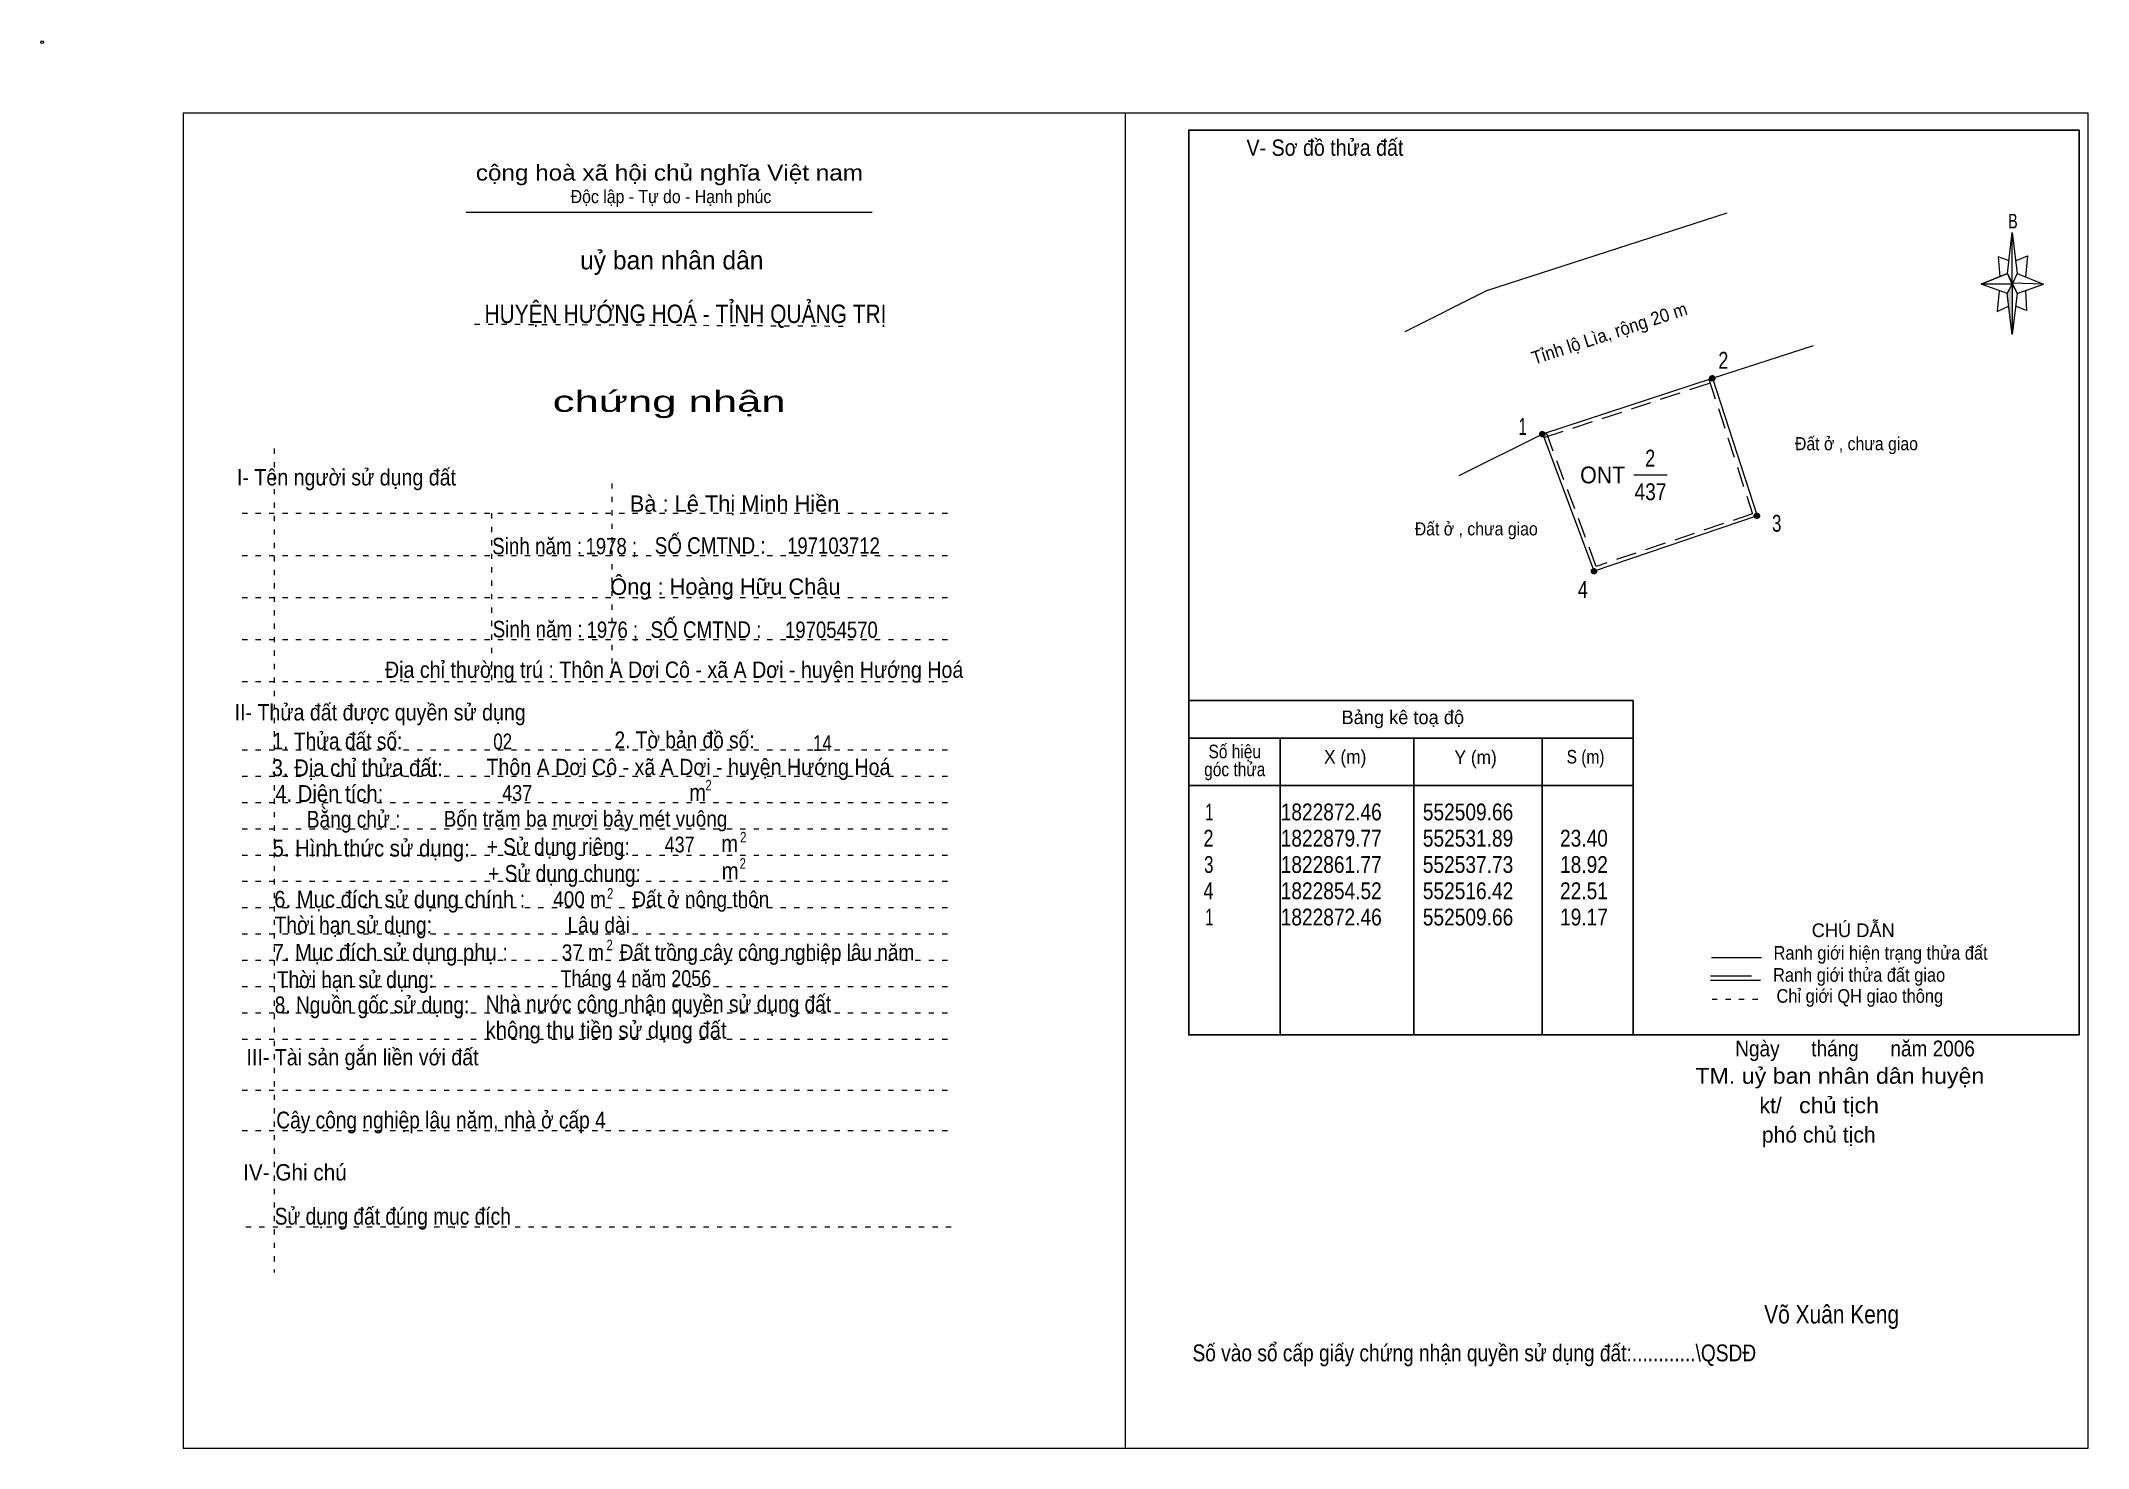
# Model space of a CAD drawing. Header units: centimetres. Extents: x -1.6 to 37.4, y -1.3 to 25.5.
import ezdxf
from ezdxf.enums import TextEntityAlignment as Align

# ---------------------------------------------------------------- set-up
doc = ezdxf.new("R2010")
doc.units = ezdxf.units.CM
doc.header["$LTSCALE"] = 0.13
for name, pattern in [('DOTTED', [1.5, 0.3, -1.2]), ('LONG_DASHED', [7.5, 6, -1.5]), ('MEDIUM_DASHED', [4.5, 3, -1.5])]:
    doc.linetypes.add(name, pattern=pattern)
for name, color, linetype, lineweight in [('1', 7, 'DOTTED', 13), ('10', 7, 'Continuous', 13), ('2', 7, 'Continuous', 25), ('3', 7, 'Continuous', 13), ('30', 7, 'Continuous', 13), ('32', 7, 'LONG_DASHED', 13), ('33', 7, 'LONG_DASHED', 13), ('35', 7, 'Continuous', 13)]:
    doc.layers.add(name, color=color, linetype=linetype, lineweight=lineweight)

msp = doc.modelspace()

# ---------------------------------------------------------------- hatches: boundary and pattern name
at = {"layer": '30'}
msp.add_hatch(color=256, dxfattribs=at).paths.add_polyline_path([(35.91, 20.87), (35.91, 19.91), (35.81, 20.69)])
at = {"layer": '32'}
for points in [[(30.2533, 19.0783, 1), (30.1533, 19.0783, 1)], [(27.0226, 18.0159, 1), (26.9226, 18.0159, 1)], [(31.102, 16.4623, 1), (31.002, 16.4623, 1)], [(28.005, 15.4087, 1), (27.905, 15.4087, 1)]]:
    msp.add_hatch(color=256, dxfattribs=at).paths.add_polyline_path(points)

# ---------------------------------------------------------------- linework, layer by layer
at = {"layer": '1', "linetype": 'Continuous'}
msp.add_line((6.51, 22.24), (14.23, 22.24), dxfattribs=at)
at = {"layer": '1'}
for p, q in [((6.67, 20.11), (13.82, 20.07)), ((2.86, 17.74), (2.86, 2.07)), ((9.28, 17.08), (9.28, 13.31)), ((2.25, 16.51), (15.75, 16.51)), ((6.99, 16.51), (6.99, 13.31)), ((2.25, 15.71), (15.75, 15.71)), ((2.25, 14.91), (15.75, 14.91)), ((2.25, 14.11), (15.75, 14.11)), ((2.25, 13.31), (15.75, 13.31)), ((2.25, 12.01), (15.75, 12.01)), ((2.25, 11.51), (15.75, 11.51)), ((2.25, 11.01), (15.75, 11.01)), ((2.25, 10.51), (15.75, 10.51)), ((2.25, 10.01), (15.75, 10.01)), ((2.25, 9.51), (15.75, 9.51)), ((2.25, 9.01), (15.75, 9.01)), ((2.25, 8.51), (15.75, 8.51)), ((2.25, 8.01), (15.75, 8.01)), ((2.25, 7.51), (15.75, 7.51)), ((2.25, 7.01), (15.75, 7.01)), ((2.25, 6.51), (15.75, 6.51)), ((2.25, 5.54), (15.75, 5.54)), ((2.25, 4.77), (15.75, 4.77)), ((2.32, 2.94), (15.82, 2.94))]:
    msp.add_line(p, q, dxfattribs=at)
at = {"layer": '10'}
msp.add_line((30.21, 19.08), (32.13, 19.7), dxfattribs=at)
at = {"layer": '10', "linetype": 'MEDIUM_DASHED'}
msp.add_line((27, 17.95), (30.23, 19.01), dxfattribs=at)
at = {"layer": '10'}
for points in [[(30.48, 22.22), (25.91, 20.74), (24.36, 19.96), (24.36, 19.96)], [(25.39, 17.23), (25.39, 17.23), (26.98, 18.02)]]:
    msp.add_lwpolyline(points, dxfattribs=at)
msp.add_lwpolyline([(30.21, 19.08), (31.06, 16.46), (27.96, 15.41), (26.98, 18.02)], close=True, dxfattribs=at)
at = {"layer": '10', "linetype": 'MEDIUM_DASHED'}
msp.add_lwpolyline([(30.14, 19.06), (30.97, 16.5), (28, 15.5), (27.05, 18.04)], dxfattribs=at)
at = {"layer": '10'}
msp.add_circle((-1.55, 25.47), 0.025, dxfattribs=at)
at = {"layer": '2'}
for p, q in [((20.25, 12.95), (28.7, 12.95)), ((28.7, 6.59), (28.7, 12.95)), ((20.25, 12.23), (28.7, 12.23)), ((21.99, 6.59), (21.99, 12.23)), ((24.53, 10.89), (24.53, 12.23)), ((26.97, 12.23), (26.97, 6.59)), ((20.25, 11.33), (28.7, 11.33))]:
    msp.add_line(p, q, dxfattribs=at)
msp.add_lwpolyline([(37.18, 23.8), (20.25, 23.8), (20.25, 6.59), (37.18, 6.59)], close=True, dxfattribs=at)
msp.add_lwpolyline([(24.53, 6.59), (24.53, 10.39), (24.53, 10.89)], dxfattribs=at)
at = {"layer": '3'}
msp.add_line((19.04, 24.12), (19.04, -1.27), dxfattribs=at)
for points in [[(19.04, 24.12), (1.13, 24.12), (1.13, -1.27), (19.04, -1.27)], [(19.04, -1.27), (37.35, -1.27), (37.35, 24.12), (19.04, 24.12)]]:
    msp.add_lwpolyline(points, dxfattribs=at)
at = {"layer": '30'}
for p, q in [((35.82, 21.07), (35.91, 21.85)), ((36, 21.07), (36.5, 20.87)), ((35.82, 20.69), (35.32, 20.87)), ((36, 20.69), (35.91, 19.91)), ((36.16, 20.75), (36.18, 20.37)), ((36.18, 20.37), (35.97, 20.45))]:
    msp.add_line(p, q, dxfattribs=at)
for points in [[(35.91, 21.85), (36, 21.07), (35.91, 20.87)], [(35.91, 20.87), (35.32, 20.87), (35.82, 21.07), (36, 20.69), (36.5, 20.87), (35.91, 20.89)], [(35.91, 20.87), (35.91, 19.91), (35.81, 20.69)]]:
    msp.add_lwpolyline(points, close=True, dxfattribs=at)
for points in [[(35.97, 21.31), (36.2, 21.41), (36.16, 21.01)], [(35.91, 20.87), (35.82, 21.07), (35.32, 20.87)], [(35.85, 21.31), (35.64, 21.39), (35.67, 21.01)], [(35.66, 20.75), (35.62, 20.35), (35.84, 20.45)], [(35.91, 20.87), (36, 20.69), (36.5, 20.87)]]:
    msp.add_lwpolyline(points, dxfattribs=at)
at = {"layer": '32'}
for centre in [(30.2033, 19.0783), (26.9726, 18.0159), (31.052, 16.4623), (27.955, 15.4087)]:
    msp.add_circle(centre, 0.05, dxfattribs=at)
at = {"layer": '33'}
msp.add_line((28.71, 17.24), (29.35, 17.24), dxfattribs=at)
at = {"layer": '35'}
for p, q in [((30.19, 8.06), (31.14, 8.06)), ((30.17, 7.63), (31.12, 7.63))]:
    msp.add_line(p, q, dxfattribs=at)
at = {"layer": '35', "linetype": 'LONG_DASHED'}
msp.add_line((30.17, 7.71), (31.12, 7.71), dxfattribs=at)
at = {"layer": '35', "linetype": 'DOTTED'}
msp.add_line((30.2, 7.27), (31.19, 7.27), dxfattribs=at)

# ---------------------------------------------------------------- texts
at = {"layer": '1'}
for s, height, width, p in [('V- Sơ đồ thửa đất', 0.31, 0.9, (22.84, 23.31)), ('cộng hoà xã hội chủ nghĩa Việt nam', 0.3, 1.15, (10.375, 22.84)), ('Độc lập - Tự do - Hạnh phúc', 0.25, 0.9, (10.405, 22.41)), ('chứng nhận', 0.4, 1.55, (10.37, 18.44)), ('I- Tên người sử dụng đất', 0.31, 0.9, (4.235, 17.04)), ('II- Thửa đất được quyền sử dụng', 0.31, 0.9, (4.875, 12.57)), ('III- Tài sản gắn liền với đất', 0.31, 0.9, (4.54, 6.01)), ('IV- Ghi chú', 0.31, 0.95, (3.255, 3.82))]:
    msp.add_text(s, height=height, dxfattribs=dict(at, width=width)).set_placement(p, align=Align.CENTER)
msp.add_text('uỷ ban nhân dân', height=0.35, dxfattribs=at).set_placement((10.42, 21.15), align=Align.CENTER)
at = {"layer": '10', "width": 0.95}
msp.add_text('Tỉnh lộ Lìa, rộng 20 m', height=0.25, rotation=18.168, dxfattribs=at).set_placement((28.286, 19.8145), align=Align.CENTER)
at = {"layer": '10', "width": 0.9}
for p in [(31.61, 17.71), (24.38, 16.09)]:
    msp.add_text('  Đất ở , chưa giao', height=0.25, dxfattribs=at).set_placement(p)
at = {"layer": '10'}
for s, height, p in [('Bà : Lê Thị Minh Hiền', 0.31, (11.615, 16.54)), ('Ông : Hoàng Hữu Châu', 0.31, (11.44, 14.96)), ('kt/ ', 0.3, (31.37, 5.1)), ('phó chủ tịch ', 0.3, (32.285, 4.54))]:
    msp.add_text(s, height=height, dxfattribs=at).set_placement(p, align=Align.CENTER)
for s, height, width, p in [('Sinh năm :', 0.3149, 0.85, (7.86, 15.73)), ('1978 ;', 0.31, 0.85, (9.27, 15.73)), ('SỐ CMTND :', 0.3149, 0.85, (11.15, 15.74)), ('197103712', 0.31, 0.85, (13.495, 15.74)), ('Sinh năm :', 0.3149, 0.85, (7.87, 14.15)), ('1976 ;', 0.31, 0.85, (9.29, 14.14)), ('SỐ CMTND :', 0.3149, 0.85, (11.07, 14.14)), ('197054570', 0.31, 0.85, (13.455, 14.14)), ('Địa chỉ thường trú : Thôn A Dơi Cô - xã A Dơi - huyện Hướng Hoá', 0.31, 0.9, (10.465, 13.38)), ('02', 0.3, 0.8, (7.205, 12.02)), ('14', 0.3, 0.8, (13.285, 11.99)), (' Thôn A Dơi Cô - xã A Dơi - huyện Hướng Hoá', 0.31, 0.9, (10.685, 11.53)), ('437', 0.3, 0.85, (7.48, 11.04)), ('Bốn trăm ba mươi bảy mét vuông', 0.3, 0.9, (8.78, 10.55)), ('437', 0.3, 0.85, (10.57, 10.06)), ('400 m     Đất ở nông thôn', 0.3, 0.9, (10.22, 9.02)), ('Lâu dài', 0.3, 0.9, (9.03, 8.53)), ('37 m   Đất trồng cây công nghiệp lâu năm ', 0.3, 0.9, (11.73, 8.01)), ('Tháng 4 năm 2056 ', 0.3, 0.85, (9.785, 7.52)), ('Ngày      tháng      năm 2006', 0.3, 0.9, (32.92, 6.18)), ('TM. uỷ ban nhân dân huyện', 0.3, 1.1, (32.63, 5.66)), ('chủ tịch', 0.3, 1.1, (32.615, 5.1)), ('Võ Xuân Keng ', 0.35, 0.85, (32.53, 1.1))]:
    msp.add_text(s, height=height, dxfattribs=dict(at, width=width)).set_placement(p, align=Align.CENTER)
at = {"layer": '2'}
for s, height, width, p in [('HUYỆN HƯỚNG HOÁ - TỈNH QUẢNG TRỊ', 0.35, 0.85, (10.68, 20.13)), ('Số hiệu', 0.2591, 0.85, (21.125, 11.85)), ('3. Địa chỉ thửa đất:', 0.32, 0.9, (4.44, 11.51)), ('góc thửa', 0.2591, 0.85, (21.125, 11.51)), ('X (m)', 0.2591, 0.95, (23.225, 11.75)), ('Y (m)', 0.2591, 0.95, (25.705, 11.74)), ('S (m)', 0.2591, 0.85, (27.795, 11.75)), ('Số vào sổ cấp giấy chứng nhận quyền sử dụng đất:............\\QSDĐ', 0.32, 0.85, (25.68, 0.38))]:
    msp.add_text(s, height=height, dxfattribs=dict(at, width=width)).set_placement(p, align=Align.CENTER)
msp.add_text('Bảng kê toạ độ', height=0.2591, dxfattribs=at).set_placement((24.32, 12.5), align=Align.CENTER)
for s, height, width, p in [('1. Thửa đất số:', 0.32, 0.85, (2.83, 12.02)), ('2. Tờ bản đồ số:', 0.32, 0.85, (9.33, 12.04)), ('4. Diện tích:', 0.32, 0.9, (2.88, 11.02)), ('m', 0.32, 0.9, (10.75, 11.04)), ('2', 0.2, 0.8, (11.06, 11.24)), ('Bằng chử :', 0.32, 0.85, (3.48, 10.53)), ('5. Hình thức sử dụng:', 0.32, 0.9, (2.83, 9.98)), ('+ Sử dụng riêng:', 0.32, 0.85, (6.9, 10.01)), ('m', 0.32, 0.9, (11.36, 10.07)), ('2', 0.2, 0.8, (11.72, 10.25)), ('+ Sử dụng chung:', 0.32, 0.85, (6.93, 9.5)), ('m', 0.32, 0.9, (11.37, 9.55)), ('2', 0.2, 0.8, (11.71, 9.75)), ('6. Mục đích sử dụng chính : ', 0.32, 0.9, (2.86, 9.01)), ('2', 0.2, 0.8, (9.19, 9.18)), ('Thời hạn sử dụng: ', 0.32, 0.85, (2.87, 8.52)), ('7. Mục đích sử dụng phụ : ', 0.32, 0.9, (2.83, 8)), ('2', 0.2, 0.8, (9.18, 8.2)), ('Thời hạn sử dụng: ', 0.32, 0.85, (2.91, 7.48)), ('8. Nguồn gốc sử dụng: ', 0.32, 0.85, (2.87, 7)), ('Nhà nước công nhận quyền sử dụng đất  ', 0.32, 0.85, (6.88, 7.02)), ('không thu tiền sử dụng đất', 0.32, 0.9, (6.88, 6.52)), ('Cây công nghiệp lâu năm, nhà ở cấp 4', 0.32, 0.85, (2.9, 4.81)), ('Sử dụng đất đúng mục đích', 0.32, 0.85, (2.87, 2.98))]:
    msp.add_text(s, height=height, dxfattribs=dict(at, width=width)).set_placement(p)
at = {"layer": '30', "width": 0.75}
msp.add_text('B', height=0.2756, dxfattribs=at).set_placement((35.92, 21.93), align=Align.CENTER)
at = {"layer": '30'}
for s, width, p in [('1', 0.65, (20.72, 10.67)), ('1822872.46', 0.85, (23.92, 10.67)), ('552509.66', 0.85, (26.42, 10.67)), ('552509.66', 0.85, (26.42, 10.67)), ('2', 0.8, (20.72, 10.17)), ('1822879.77', 0.85, (23.92, 10.17)), ('552531.89', 0.85, (26.42, 10.17)), ('23.40', 0.85, (28.22, 10.17)), ('3', 0.75, (20.72, 9.67)), ('1822861.77', 0.85, (23.92, 9.67)), ('552537.73', 0.85, (26.42, 9.67)), ('18.92', 0.85, (28.22, 9.67)), ('4', 0.8, (20.72, 9.17)), ('1822854.52', 0.85, (23.92, 9.17)), ('552516.42', 0.85, (26.42, 9.17)), ('22.51', 0.85, (28.22, 9.17)), ('1', 0.65, (20.72, 8.67)), ('1822872.46', 0.85, (23.92, 8.67)), ('552509.66', 0.85, (26.42, 8.67)), ('19.17', 0.85, (28.22, 8.67))]:
    msp.add_text(s, height=0.32, dxfattribs=dict(at, width=width)).set_placement(p, align=Align.RIGHT)
at = {"layer": '32'}
for s, width, p in [('2', 0.8, (30.415, 19.26)), ('1', 0.65, (26.6, 18)), ('3', 0.75, (31.43, 16.16)), ('4', 0.8, (27.745, 14.9))]:
    msp.add_text(s, height=0.32, dxfattribs=dict(at, width=width)).set_placement(p, align=Align.CENTER)
at = {"layer": '33'}
for s, width, p in [('2', 0.8, (29.025, 17.4)), ('437', 0.85, (29.03, 16.76))]:
    msp.add_text(s, height=0.32, dxfattribs=dict(at, width=width)).set_placement(p, align=Align.CENTER)
at = {"layer": '33', "width": 0.95}
msp.add_text('ONT', height=0.32, dxfattribs=at).set_placement((28.55, 17.08), align=Align.RIGHT)
at = {"layer": '35'}
msp.add_text('CHÚ DẪN', height=0.2591, dxfattribs=at).set_placement((32.885, 8.45), align=Align.CENTER)
at = {"layer": '35', "width": 0.9}
for s, p in [('Ranh giới hiện trạng thửa đất', (33.405, 8.02)), ('Ranh giới thửa đất giao ', (33.04, 7.6)), ('Chỉ giới QH giao thông', (33.01, 7.2))]:
    msp.add_text(s, height=0.2591, dxfattribs=at).set_placement(p, align=Align.CENTER)

doc.saveas('drawing.dxf')
